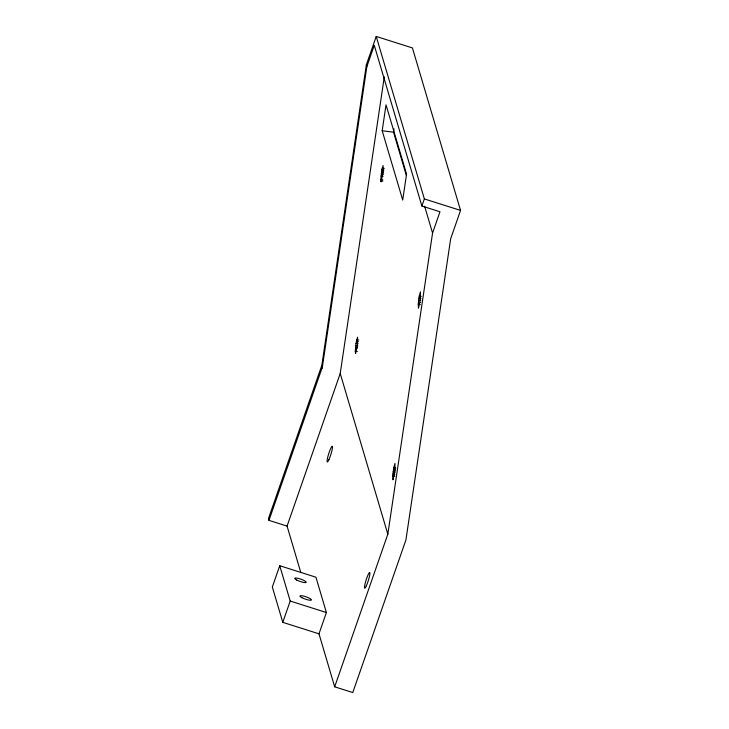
<?xml version="1.0" encoding="UTF-8"?>
<svg xmlns="http://www.w3.org/2000/svg" width="729" height="729" viewBox="0 0 729 729"><rect width="100%" height="100%" fill="white"/><g stroke="black" fill="none" stroke-linecap="round" stroke-linejoin="round"><path stroke-width="1.09" d="M355.278 351.296L356.016 343.459L357.575 337.181L357.429 345.127L355.588 353.529L355.278 351.296L357.347 351.56M380.775 179.662L381.841 169.83L383.071 165.547L382.925 173.502L381.076 181.904L380.775 179.662L382.843 179.926M392.749 475.909L392.986 479.8L394.836 471.399L394.981 463.453L393.742 467.736L392.749 475.909L394.817 476.165M418.246 304.275L418.482 308.167L420.323 299.765L420.478 291.819L419.239 296.102L418.246 304.275L420.314 304.54M321.735 366.013L322.254 367.781L321.735 366.013L366.341 64.845L376.228 36.45L412.423 47.932L460.546 210.408L450.659 238.802L405.925 539.934L352.772 692.55L334.675 686.809L318.983 633.829L326.401 612.533L315.939 577.213L279.745 565.731L272.327 587.027L282.788 622.347L318.983 633.829M322.254 367.781L366.86 66.612L374.278 45.316L421.881 206.025L439.979 211.765L432.561 233.061L387.828 534.193L334.675 686.809M300.831 572.575L287.071 526.101L340.224 373.485L384.292 76.846M382.178 130.746L386.024 104.839L406.554 174.158L402.709 200.056L382.178 130.746L393.532 132.168L406.363 175.498M393.532 132.168L394.034 128.796M321.607 365.976L268.454 518.592L268.974 520.36L287.071 526.101M268.974 520.36L322.127 367.744M421.881 206.025L424.36 198.926L376.228 36.45M282.788 622.347L290.206 601.051L279.745 565.731M382.178 168.107L384.247 168.363M381.841 169.83L383.91 170.094M381.513 171.825L383.582 172.09M381.231 173.949L383.299 174.213M380.994 176.053L383.071 176.318M380.793 180.92L382.862 181.175M419.239 296.102L421.307 296.366M418.92 298.097L420.988 298.352M418.628 300.22L420.697 300.476M418.4 302.325L420.469 302.59M356.681 339.732L358.75 339.996M356.344 341.464L358.413 341.728M356.016 343.459L358.085 343.714M355.734 345.582L357.802 345.838M355.506 347.687L357.575 347.952M393.742 467.736L395.82 467.991M393.423 469.731L395.492 469.986M393.131 471.854L395.2 472.11M392.904 473.959L394.972 474.224M424.36 198.926L460.546 210.408M290.206 601.051L326.401 612.533M424.624 206.271L432.561 233.061M366.341 64.845L366.86 66.612M340.224 373.485L387.828 534.193M366.35 585.824A8.238 1.13 -72.4 0 0 369.849 572.73A8.238 1.13 -72.4 0 0 365.375 582.535A8.238 1.13 -72.4 0 0 366.35 585.824M328.952 459.552A8.238 1.13 -72.4 0 0 332.451 446.467A8.238 1.13 -72.4 0 0 327.977 456.263A8.238 1.13 -72.4 0 0 328.952 459.552M296.657 580.002A6.133 1.212 19.2 0 0 306.153 582.444A6.133 1.212 19.2 0 0 298.553 578.462A6.133 1.212 19.2 0 0 296.657 580.002M301.888 597.662A6.133 1.212 19.2 0 0 311.383 600.104A6.133 1.212 19.2 0 0 303.783 596.122A6.133 1.212 19.2 0 0 301.888 597.662"/></g></svg>
